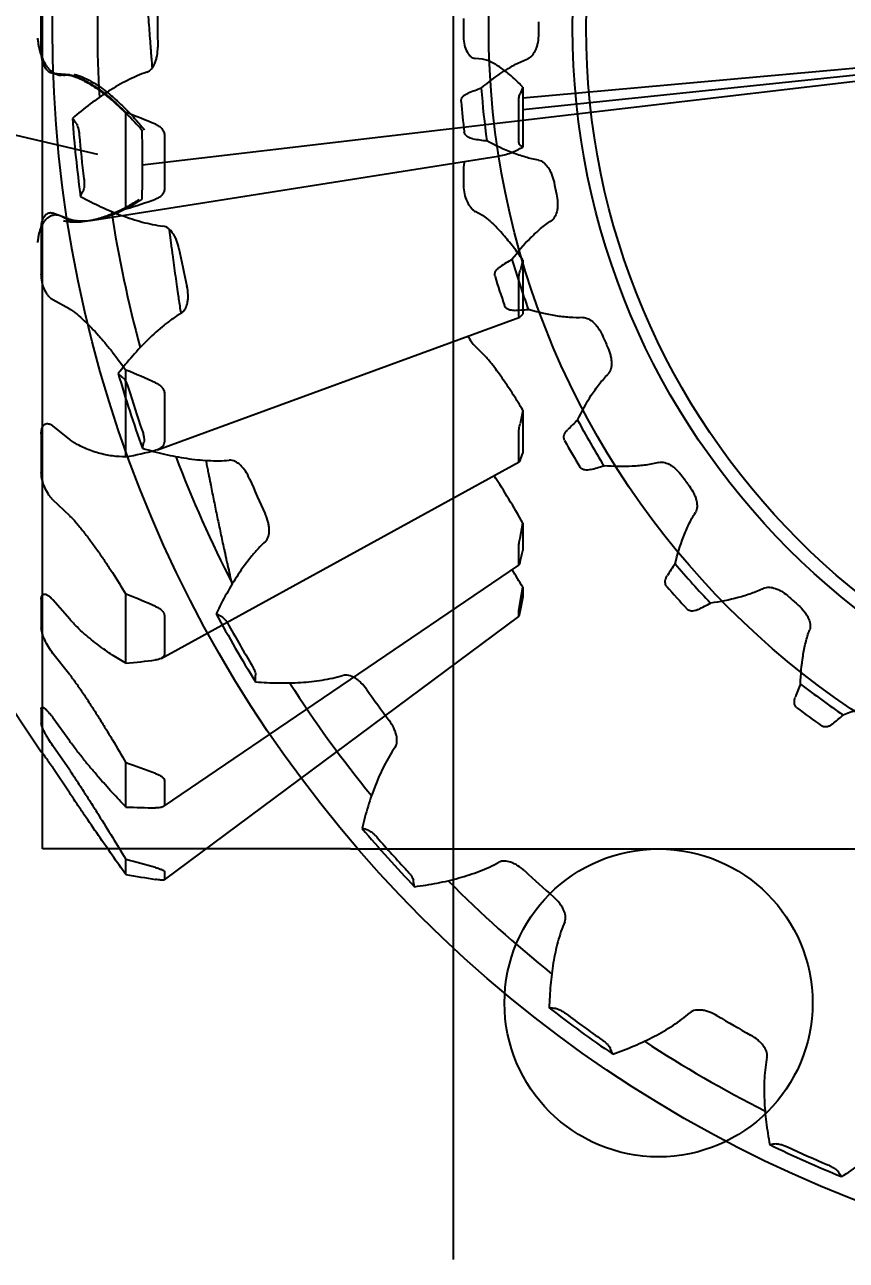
# Model space of a CAD drawing. Header units: inches. Extents: x -116 to 250, y -285 to 80.
# Drawn here: x 22.166 to 23.166, y -193.77 to -192.265 of the extents above; entities that cross this region are included whole.
import ezdxf

# ---------------------------------------------------------------- set-up
doc = ezdxf.new("R2010")
doc.units = ezdxf.units.IN
doc.header["$MEASUREMENT"] = 0
for name, color, linetype in [('LAY0001', 7, 'Continuous'), ('LAYER_CURVE', 7, 'Continuous'), ('LAYER_CUT_FEAT', 7, 'Continuous'), ('LAYER_FEATURE', 7, 'Continuous'), ('trajectories', 3, 'Continuous')]:
    doc.layers.add(name, color=color, linetype=linetype)
doc.dimstyles.get("Standard").update_dxf_attribs({"dimtxt": 0.18, "dimasz": 0.18, "dimexe": 0.18, "dimexo": 0.0625, "dimgap": 0.09, "dimtad": 0, "dimtih": 1, "dimtoh": 1, "dimdec": 4, "dimzin": 0, "dimdsep": 46, "dimtxsty": 'Standard', "dimcen": 0.09, "dimadec": 0, "dimazin": 0, "dimtfac": 1, "dimtdec": 4, "dimtofl": 0, "dimtmove": 0, "dimatfit": 3, "dimfxl": 1, "dimtolj": 1, "dimtzin": 0, "dimarcsym": 0})

# ---------------------------------------------------------------- blocks, each defined once
blk = doc.blocks.new('*D125')
at = {"layer": 'Defpoints', "color": 0, "transparency": 16777216}
for p in [(24.4196, -191.5446), (23.0411, -192.9936)]:
    blk.add_point(p, dxfattribs=at)
at = {"layer": 'trajectories', "color": 0, "lineweight": -2, "transparency": 16777216}
for p, q in [((25.3157, -190.6027), (24.5437, -191.4142)), ((25.4957, -190.6027), (25.3157, -190.6027)), ((23.7304, -192.3591), (23.7304, -192.1791)), ((23.6404, -192.2691), (23.8204, -192.2691))]:
    blk.add_line(p, q, dxfattribs=at)
at = {"layer": 'trajectories', "color": 0, "transparency": 16777216}
blk.add_solid([(24.522, -191.3935), (24.5654, -191.4348), (24.4196, -191.5446)], dxfattribs=at)
at = {"layer": 'trajectories', "color": 0, "transparency": 16777216, "insert": (26.0657, -190.6027), "char_height": 0.18, "attachment_point": 5}
blk.add_mtext('\\A1;∅2.0000', dxfattribs=at)
blk = doc.blocks.new('*D126')
at = {"layer": 'Defpoints', "color": 0, "transparency": 16777216}
for p in [(22.0934, -192.2691), (23.7304, -192.2691), (23.7304, -194.7413)]:
    blk.add_point(p, dxfattribs=at)
at = {"layer": 'trajectories', "color": 0, "lineweight": -2, "transparency": 16777216}
for p, q in [((22.0934, -192.3316), (22.0934, -194.9213)), ((23.7304, -192.3316), (23.7304, -194.9213)), ((22.2734, -194.7413), (22.4169, -194.7413)), ((23.5504, -194.7413), (23.4069, -194.7413))]:
    blk.add_line(p, q, dxfattribs=at)
at = {"layer": 'trajectories', "color": 0, "transparency": 16777216}
for points in [[(22.2734, -194.7113), (22.2734, -194.7713), (22.0934, -194.7413)], [(23.5504, -194.7113), (23.5504, -194.7713), (23.7304, -194.7413)]]:
    blk.add_solid(points, dxfattribs=at)
at = {"layer": 'trajectories', "color": 0, "transparency": 16777216, "insert": (22.9119, -194.7413), "char_height": 0.18, "attachment_point": 5}
blk.add_mtext('\\A1;1.6370', dxfattribs=at)
blk = doc.blocks.new('*D146')
at = {"layer": 'Defpoints', "color": 0, "transparency": 16777216}
for p in [(23.7304, -192.2691), (22.6871, -193.7691), (22.6871, -194.2434)]:
    blk.add_point(p, dxfattribs=at)
at = {"layer": 'trajectories', "color": 0, "lineweight": -2, "transparency": 16777216}
for p, q in [((23.7304, -192.3316), (23.7304, -194.4234)), ((22.6871, -193.8316), (22.6871, -194.4234)), ((22.5071, -194.2434), (22.3271, -194.2434)), ((23.9104, -194.2434), (24.0904, -194.2434))]:
    blk.add_line(p, q, dxfattribs=at)
at = {"layer": 'trajectories', "color": 0, "transparency": 16777216}
for points in [[(22.5071, -194.2134), (22.5071, -194.2734), (22.6871, -194.2434)], [(23.9104, -194.2134), (23.9104, -194.2734), (23.7304, -194.2434)]]:
    blk.add_solid(points, dxfattribs=at)
at = {"layer": 'trajectories', "color": 0, "transparency": 16777216, "insert": (23.2087, -194.2434), "char_height": 0.18, "attachment_point": 5}
blk.add_mtext('\\A1;1.0433', dxfattribs=at)

msp = doc.modelspace()

# ---------------------------------------------------------------- linework, layer by layer
at = {"color": 7, "linetype": 'Continuous'}
for p, q in [((22.18574, -192.29821), (22.18574, -192.23997)), ((22.69982, -192.25772), (22.69982, -192.28045)), ((22.72291, -192.30739), (22.71389, -192.30656)), ((22.22035, -192.3265), (22.19989, -192.32461)), ((22.70076, -192.43201), (22.7417, -192.42553)), ((22.69982, -192.44006), (22.69982, -192.46168)), ((22.22035, -192.50249), (22.19989, -192.49483)), ((22.72291, -192.49767), (22.71389, -192.49271)), ((22.18574, -192.51376), (22.18574, -192.56915)), ((22.22035, -192.6117), (22.19989, -192.60045)), ((22.32705, -192.78289), (22.7682, -192.62137)), ((22.72291, -192.66558), (22.71389, -192.65696)), ((22.22035, -192.77047), (22.19989, -192.75399)), ((22.18574, -192.76361), (22.18574, -192.81072)), ((22.33171, -193.03697), (22.76749, -192.79772)), ((22.22035, -192.86337), (22.19989, -192.84384)), ((22.33438, -193.21734), (22.76708, -192.92342)), ((22.18574, -192.96504), (22.18574, -192.99927)), ((22.22035, -192.98936), (22.19989, -192.9657)), ((22.3357, -193.3067), (22.7669, -192.9859)), ((22.22035, -193.05686), (22.19989, -193.03097)), ((22.18574, -193.09835), (22.18574, -193.11635)), ((22.22035, -193.13775), (22.19989, -193.10921)), ((22.22035, -193.17324), (22.19989, -193.14353)), ((22.18574, -193.15049), (22.18575, -193.15047)), ((22.18574, -193.15049), (22.18574, -193.15097)), ((22.18575, -193.15047), (22.18631, -193.15108)), ((22.22035, -193.20111), (22.19989, -193.17049))]:
    msp.add_line(p, q, dxfattribs=at)
for centre, radius, start, end in [((23.73036, -192.26909), 1.40303, 179.04245, 180.95755), ((23.73036, -192.26909), 0.93948, 179.54746, 180.45254), ((21.86144, -192.65896), 0.45747, 36.67273, 37.66862), ((23.73036, -192.26909), 1.51084, 184.18699, 187.81301), ((23.73036, -192.26909), 1.50404, 184.9759, 187.0241), ((21.80787, -192.27004), 0.47222, 334.34693, 335.31172), ((23.73036, -192.26909), 0.93948, 191.54746, 192.45254), ((23.73036, -192.26909), 1.40303, 191.04245, 192.95755), ((23.73036, -192.26909), 0.93948, 203.54746, 204.45254), ((21.98334, -193.03901), 0.45747, 48.67273, 49.66862), ((23.73036, -192.26909), 1.51084, 196.18699, 199.81301), ((23.73036, -192.26909), 1.50404, 196.9759, 199.0241), ((21.85008, -192.66973), 0.47222, 346.34693, 347.31172), ((23.73036, -192.26909), 1.40303, 203.04245, 204.95755), ((23.73036, -192.26909), 0.93948, 215.54746, 216.45254), ((23.73036, -192.26909), 0.93948, 227.54746, 228.45254), ((22.18159, -193.38541), 0.45747, 60.67273, 61.66862), ((23.73036, -192.26909), 1.51084, 208.18699, 211.81301), ((23.73036, -192.26909), 1.50404, 208.9759, 211.0241), ((21.97447, -193.0519), 0.47222, 358.34693, 359.31172), ((23.73036, -192.26909), 1.40303, 215.04245, 216.95755), ((22.44753, -193.68302), 0.45747, 72.67273, 73.66862), ((23.73036, -192.26909), 1.51084, 220.18699, 223.81301), ((23.73036, -192.26909), 1.50404, 220.9759, 223.0241), ((22.17559, -193.39987), 0.47222, 10.34693, 11.31172), ((23.73036, -192.26909), 1.40303, 227.04245, 228.95755), ((22.76954, -193.91884), 0.45747, 84.67273, 85.66862), ((23.73036, -192.26909), 1.51084, 232.18699, 235.81301), ((23.73036, -192.26909), 1.50404, 232.9759, 235.0241), ((23.73036, -192.26909), 1.40303, 239.04245, 240.95755), ((22.44467, -193.69841), 0.47222, 22.34693, 23.31172), ((23.13354, -194.08256), 0.45747, 96.67273, 97.66862), ((23.73036, -192.26909), 1.51084, 244.18699, 247.81301), ((23.73036, -192.26909), 1.50404, 244.9759, 247.0241), ((22.76994, -193.93449), 0.47222, 34.34693, 35.31172)]:
    msp.add_arc(centre, radius, start, end, dxfattribs=at)
for points, knots in [([(22.69982, -192.28045), (22.69982, -192.2837), (22.70049, -192.28992), (22.70299, -192.29709), (22.70593, -192.30167), (22.70835, -192.30422), (22.71101, -192.30594), (22.71295, -192.30647), (22.71389, -192.30656)], [0, 0, 0, 0, 0.3053244, 0.5833038, 0.7054367, 0.8145156, 0.9115452, 1, 1, 1, 1]), ([(22.79092, -192.27651), (22.79094, -192.27997), (22.79054, -192.28509), (22.78902, -192.29159), (22.78642, -192.29905), (22.78231, -192.30508), (22.77784, -192.30683)], [0, 0, 0, 0, 0.3021866, 0.4456915, 0.5804724, 1, 1, 1, 1]), ([(22.19989, -192.32461), (22.19895, -192.32453), (22.19699, -192.32398), (22.19431, -192.32224), (22.19187, -192.31966), (22.18892, -192.31502), (22.18641, -192.30776), (22.18574, -192.30148), (22.18574, -192.29821)], [0, 0, 0, 0, 0.0882759, 0.1852189, 0.2943338, 0.4166055, 0.6949161, 1, 1, 1, 1]), ([(22.31412, -192.32318), (22.31871, -192.32163), (22.32301, -192.31551), (22.32566, -192.30797), (22.32721, -192.30132), (22.32759, -192.29608), (22.32753, -192.29253)], [0, 0, 0, 0, 0.416405, 0.5515043, 0.6957139, 1, 1, 1, 1]), ([(22.72136, -192.34277), (22.73008, -192.33531), (22.74365, -192.32493), (22.76292, -192.31346), (22.77282, -192.30878), (22.77784, -192.30683)], [0, 0, 0, 0, 0.512491, 0.7596766, 1, 1, 1, 1]), ([(22.31412, -192.32318), (22.3101, -192.32454), (22.30214, -192.32767), (22.28643, -192.33509), (22.26718, -192.34623), (22.24489, -192.3618), (22.2306, -192.37334), (22.22355, -192.3794)], [0, 0, 0, 0, 0.1186665, 0.2393382, 0.4861728, 0.7399325, 1, 1, 1, 1]), ([(22.22836, -192.38573), (22.2288, -192.38632), (22.22961, -192.38794), (22.23061, -192.39095), (22.23147, -192.39493), (22.23185, -192.39792), (22.232, -192.39954)], [0, 0, 0, 0, 0.1535913, 0.3724324, 0.6608277, 1, 1, 1, 1]), ([(22.7908, -192.43021), (22.78549, -192.42935), (22.77483, -192.42683), (22.7536, -192.41961), (22.73817, -192.41228), (22.72809, -192.40679)], [0, 0, 0, 0, 0.2403234, 0.4875091, 1, 1, 1, 1]), ([(22.70072, -192.43197), (22.70057, -192.4326), (22.70003, -192.43526), (22.69982, -192.43799), (22.69982, -192.44006)], [0, 0, 0, 0, 0.2374407, 1, 1, 1, 1]), ([(22.7908, -192.43021), (22.79554, -192.43099), (22.80082, -192.43604), (22.80491, -192.44279), (22.80775, -192.44884), (22.80921, -192.45376), (22.8099, -192.45715)], [0, 0, 0, 0, 0.4195272, 0.554308, 0.697813, 1, 1, 1, 1]), ([(22.23762, -192.45301), (22.23781, -192.45463), (22.23806, -192.45763), (22.23805, -192.4617), (22.2377, -192.46486), (22.23724, -192.46661), (22.23693, -192.46728)], [0, 0, 0, 0, 0.3391728, 0.6275678, 0.8464086, 1, 1, 1, 1]), ([(22.69982, -192.46168), (22.69982, -192.46491), (22.70059, -192.47139), (22.7031, -192.47904), (22.70597, -192.48452), (22.70837, -192.48797), (22.71097, -192.49075), (22.71291, -192.49217), (22.71389, -192.49271)], [0, 0, 0, 0, 0.2740191, 0.5491044, 0.6783313, 0.7977811, 0.905304, 1, 1, 1, 1]), ([(22.23355, -192.47447), (22.2417, -192.47893), (22.25807, -192.48725), (22.28312, -192.49784), (22.30426, -192.50474), (22.32117, -192.50873), (22.32961, -192.51014), (22.33382, -192.51063)], [0, 0, 0, 0, 0.2600676, 0.5138273, 0.7606619, 0.8813335, 1, 1, 1, 1]), ([(22.81299, -192.47167), (22.81373, -192.47505), (22.8144, -192.48014), (22.81427, -192.48682), (22.81327, -192.49465), (22.81051, -192.50141), (22.8065, -192.50404)], [0, 0, 0, 0, 0.302187, 0.445692, 0.5804728, 1, 1, 1, 1]), ([(22.18574, -192.51376), (22.18574, -192.51129), (22.18614, -192.50668), (22.18784, -192.50134), (22.18991, -192.49801), (22.19165, -192.49615), (22.19363, -192.49487), (22.19509, -192.49443), (22.19581, -192.49433)], [0, 0, 0, 0, 0.3139228, 0.5856755, 0.703532, 0.8099352, 0.9073684, 1, 1, 1, 1]), ([(22.19581, -192.49433), (22.19647, -192.49423), (22.19787, -192.49423), (22.19923, -192.49458), (22.19989, -192.49483)], [0, 0, 0, 0, 0.4872245, 1, 1, 1, 1]), ([(22.35331, -192.53782), (22.35263, -192.53434), (22.35117, -192.5293), (22.34827, -192.52311), (22.34411, -192.51629), (22.33863, -192.51119), (22.33382, -192.51063)], [0, 0, 0, 0, 0.3042861, 0.4484957, 0.5835949, 1, 1, 1, 1]), ([(22.75873, -192.55095), (22.76571, -192.54184), (22.77682, -192.52886), (22.79328, -192.51363), (22.802, -192.507), (22.8065, -192.50404)], [0, 0, 0, 0, 0.512491, 0.7596766, 1, 1, 1, 1]), ([(22.19989, -192.60045), (22.1989, -192.5999), (22.19695, -192.59847), (22.19433, -192.59566), (22.19191, -192.59217), (22.18903, -192.58663), (22.18652, -192.57892), (22.18574, -192.57239), (22.18574, -192.56915)], [0, 0, 0, 0, 0.0947082, 0.2023414, 0.3219751, 0.4514086, 0.7266812, 1, 1, 1, 1]), ([(22.35631, -192.61645), (22.36048, -192.61398), (22.36341, -192.6071), (22.36444, -192.59917), (22.36457, -192.59234), (22.36385, -192.58714), (22.36306, -192.58369)], [0, 0, 0, 0, 0.416405, 0.5515043, 0.6957139, 1, 1, 1, 1]), ([(22.35631, -192.61645), (22.35267, -192.61862), (22.34553, -192.62334), (22.3317, -192.63386), (22.3152, -192.64875), (22.29662, -192.66862), (22.28505, -192.68288), (22.27942, -192.69027)], [0, 0, 0, 0, 0.1186665, 0.2393382, 0.4861728, 0.7399325, 1, 1, 1, 1]), ([(22.84484, -192.62204), (22.83946, -192.62229), (22.82851, -192.62205), (22.80625, -192.6194), (22.78963, -192.61544), (22.77862, -192.61217)], [0, 0, 0, 0, 0.2403234, 0.4875091, 1, 1, 1, 1]), ([(22.84484, -192.62204), (22.84963, -192.62181), (22.85584, -192.62566), (22.86125, -192.63141), (22.86528, -192.63673), (22.86773, -192.64124), (22.86912, -192.64442)], [0, 0, 0, 0, 0.4195264, 0.5543072, 0.6978123, 1, 1, 1, 1]), ([(22.70515, -192.64447), (22.70634, -192.6469), (22.70891, -192.65133), (22.71216, -192.65532), (22.71389, -192.65696)], [0, 0, 0, 0, 0.5319063, 1, 1, 1, 1]), ([(22.87515, -192.65797), (22.87659, -192.66112), (22.8783, -192.66596), (22.87956, -192.67252), (22.88021, -192.68039), (22.87892, -192.68758), (22.87554, -192.69099)], [0, 0, 0, 0, 0.302187, 0.445692, 0.5804728, 1, 1, 1, 1]), ([(22.83856, -192.7468), (22.8435, -192.73644), (22.85167, -192.72143), (22.8646, -192.70312), (22.87175, -192.69482), (22.87554, -192.69099)], [0, 0, 0, 0, 0.512491, 0.7596766, 1, 1, 1, 1]), ([(22.28543, -192.69547), (22.28599, -192.69595), (22.28712, -192.69736), (22.28872, -192.7001), (22.29039, -192.70382), (22.29139, -192.70666), (22.29186, -192.70822)], [0, 0, 0, 0, 0.1535913, 0.3724324, 0.6608277, 1, 1, 1, 1]), ([(22.18574, -192.76361), (22.18574, -192.76209), (22.18594, -192.75929), (22.18699, -192.75556), (22.18855, -192.75313), (22.19013, -192.7519), (22.19099, -192.75151), (22.19143, -192.75138)], [0, 0, 0, 0, 0.3164288, 0.5836706, 0.8050869, 0.9042073, 1, 1, 1, 1]), ([(22.19143, -192.75138), (22.19204, -192.75119), (22.19342, -192.75102), (22.19556, -192.75143), (22.19777, -192.75244), (22.19918, -192.75342), (22.19989, -192.75399)], [0, 0, 0, 0, 0.2108558, 0.4412824, 0.7025416, 1, 1, 1, 1]), ([(22.30848, -192.75935), (22.30901, -192.76089), (22.30987, -192.76378), (22.31071, -192.76776), (22.31102, -192.77092), (22.31093, -192.77273), (22.31077, -192.77345)], [0, 0, 0, 0, 0.3391728, 0.6275678, 0.8464086, 1, 1, 1, 1]), ([(22.30896, -192.78119), (22.31786, -192.78385), (22.33561, -192.78859), (22.36231, -192.79374), (22.38441, -192.79609), (22.40178, -192.79648), (22.41034, -192.7961), (22.41456, -192.79571)], [0, 0, 0, 0, 0.2600676, 0.5138273, 0.7606619, 0.8813335, 1, 1, 1, 1]), ([(22.43927, -192.81825), (22.43789, -192.81499), (22.43541, -192.81036), (22.43129, -192.80491), (22.4258, -192.79911), (22.41938, -192.79526), (22.41456, -192.79571)], [0, 0, 0, 0, 0.3042861, 0.4484957, 0.5835949, 1, 1, 1, 1]), ([(22.93757, -192.79844), (22.93236, -192.79981), (22.9216, -192.80184), (22.89928, -192.80388), (22.88219, -192.80346), (22.87075, -192.80255)], [0, 0, 0, 0, 0.2403231, 0.487509, 1, 1, 1, 1]), ([(22.93757, -192.79844), (22.94222, -192.79722), (22.94909, -192.79969), (22.95557, -192.80419), (22.96063, -192.80856), (22.96396, -192.81246), (22.96597, -192.81528)], [0, 0, 0, 0, 0.4195272, 0.554308, 0.697813, 1, 1, 1, 1]), ([(22.19989, -192.84384), (22.19891, -192.8429), (22.19699, -192.84079), (22.19341, -192.83585), (22.18966, -192.82873), (22.18708, -192.82109), (22.18595, -192.81502), (22.18574, -192.81211), (22.18574, -192.81072)], [0, 0, 0, 0, 0.1104629, 0.2323733, 0.4968259, 0.7629256, 0.886839, 1, 1, 1, 1]), ([(22.9747, -192.82728), (22.97675, -192.83007), (22.97943, -192.83445), (22.98203, -192.8406), (22.9843, -192.84816), (22.98453, -192.85546), (22.98193, -192.8595)], [0, 0, 0, 0, 0.302187, 0.445692, 0.5804728, 1, 1, 1, 1]), ([(22.45856, -192.89454), (22.46212, -192.89126), (22.46356, -192.88392), (22.46292, -192.87595), (22.46163, -192.86924), (22.45984, -192.8643), (22.45835, -192.86109)], [0, 0, 0, 0, 0.4164057, 0.5515046, 0.6957136, 1, 1, 1, 1]), ([(22.95737, -192.92178), (22.96005, -192.91062), (22.96492, -192.89424), (22.97376, -192.87363), (22.97902, -192.86403), (22.98193, -192.8595)], [0, 0, 0, 0, 0.512491, 0.7596766, 1, 1, 1, 1]), ([(22.45856, -192.89454), (22.45544, -192.89742), (22.44944, -192.90352), (22.43811, -192.91669), (22.42506, -192.93469), (22.41102, -192.95798), (22.40267, -192.97434), (22.39869, -192.98273)], [0, 0, 0, 0, 0.1186665, 0.2393382, 0.4861728, 0.7399325, 1, 1, 1, 1]), ([(23.06495, -192.9517), (23.06924, -192.94954), (23.07648, -192.95053), (23.08376, -192.95358), (23.08961, -192.95681), (23.09368, -192.95993), (23.09624, -192.96227)], [0, 0, 0, 0, 0.4195272, 0.554308, 0.697813, 1, 1, 1, 1]), ([(22.18574, -192.96504), (22.18574, -192.96432), (22.18582, -192.96299), (22.18628, -192.9612), (22.18707, -192.95983), (22.18786, -192.95924), (22.18827, -192.95906)], [0, 0, 0, 0, 0.3176373, 0.5823623, 0.8031543, 1, 1, 1, 1]), ([(22.18827, -192.95906), (22.18861, -192.95891), (22.18937, -192.95873), (22.19061, -192.95881), (22.19197, -192.95922), (22.19406, -192.96025), (22.19682, -192.96238), (22.19884, -192.96448), (22.19989, -192.9657)], [0, 0, 0, 0, 0.0775827, 0.1637321, 0.2631562, 0.3783462, 0.6581737, 1, 1, 1, 1]), ([(23.06495, -192.9517), (23.06014, -192.95412), (23.05004, -192.95835), (23.02863, -192.96499), (23.01183, -192.96813), (23.00045, -192.96962)], [0, 0, 0, 0, 0.2403234, 0.4875091, 1, 1, 1, 1]), ([(23.10726, -192.9722), (23.10985, -192.97449), (23.11339, -192.97822), (23.11721, -192.9837), (23.121, -192.99062), (23.12274, -192.99771), (23.12104, -193.00221)], [0, 0, 0, 0, 0.3021882, 0.4456929, 0.5804745, 1, 1, 1, 1]), ([(22.40566, -192.98657), (22.4063, -192.98693), (22.4077, -192.98807), (22.40984, -192.99042), (22.41224, -192.99371), (22.41381, -192.99628), (22.4146, -192.99771)], [0, 0, 0, 0, 0.1535913, 0.3724324, 0.6608277, 1, 1, 1, 1]), ([(22.19989, -193.03097), (22.19792, -193.02848), (22.19428, -193.02312), (22.19053, -193.01602), (22.18813, -193.01022), (22.18681, -193.00621), (22.18598, -193.0026), (22.18574, -193.00031), (22.18574, -192.99927)], [0, 0, 0, 0, 0.2707536, 0.5514719, 0.683865, 0.8050379, 0.9113076, 1, 1, 1, 1]), ([(23.10997, -193.06823), (23.11026, -193.05675), (23.11162, -193.03972), (23.11599, -193.01773), (23.11914, -193.00724), (23.12104, -193.00221)], [0, 0, 0, 0, 0.512491, 0.7596766, 1, 1, 1, 1]), ([(22.44148, -193.04427), (22.44232, -193.04566), (22.44376, -193.04831), (22.44541, -193.05203), (22.44637, -193.05505), (22.44666, -193.05684), (22.44665, -193.05758)], [0, 0, 0, 0, 0.3391728, 0.6275678, 0.8464086, 1, 1, 1, 1]), ([(22.44649, -193.06553), (22.45575, -193.06628), (22.4741, -193.06723), (22.50128, -193.06671), (22.5234, -193.06442), (22.54047, -193.06118), (22.54875, -193.05903), (22.5528, -193.05777)], [0, 0, 0, 0, 0.2600676, 0.5138273, 0.7606619, 0.8813335, 1, 1, 1, 1]), ([(22.58167, -193.07468), (22.57963, -193.07178), (22.57624, -193.06777), (22.57108, -193.0633), (22.5645, -193.05876), (22.55743, -193.05633), (22.5528, -193.05777)], [0, 0, 0, 0, 0.3042861, 0.4484958, 0.583595, 1, 1, 1, 1]), ([(23.22142, -193.07513), (23.21722, -193.0785), (23.20821, -193.08474), (23.18865, -193.09568), (23.17287, -193.10224), (23.16205, -193.10607)], [0, 0, 0, 0, 0.2403234, 0.4875091, 1, 1, 1, 1]), ([(22.18574, -193.09835), (22.18574, -193.09815), (22.18576, -193.09778), (22.18588, -193.09727), (22.18609, -193.09688), (22.18631, -193.0967), (22.18642, -193.09664)], [0, 0, 0, 0, 0.3177936, 0.5811232, 0.8015421, 1, 1, 1, 1]), ([(22.18642, -193.09664), (22.18667, -193.09651), (22.18719, -193.09649), (22.18785, -193.09669), (22.18876, -193.09711), (22.19003, -193.09798), (22.19171, -193.09943), (22.19358, -193.10133), (22.19561, -193.10364), (22.19775, -193.10629), (22.19917, -193.10821), (22.19989, -193.10921)], [0, 0, 0, 0, 0.0451174, 0.0748492, 0.1106536, 0.2017235, 0.3188496, 0.4603423, 0.6234454, 0.8046657, 1, 1, 1, 1]), ([(22.61639, -193.1453), (22.61919, -193.14134), (22.61907, -193.13386), (22.61679, -193.12621), (22.61413, -193.11991), (22.61136, -193.11545), (22.60923, -193.11262)], [0, 0, 0, 0, 0.4164051, 0.5515043, 0.6957139, 1, 1, 1, 1]), ([(22.19989, -193.14353), (22.19802, -193.14081), (22.19535, -193.13669), (22.19209, -193.1312), (22.18996, -193.12733), (22.1882, -193.12382), (22.18688, -193.12081), (22.18612, -193.11863), (22.1858, -193.11721), (22.18574, -193.11661), (22.18574, -193.11635)], [0, 0, 0, 0, 0.3212998, 0.4769908, 0.6217791, 0.7504473, 0.8584543, 0.9422564, 0.9744124, 1, 1, 1, 1]), ([(22.61639, -193.1453), (22.61394, -193.14876), (22.60934, -193.15598), (22.60099, -193.17121), (22.59197, -193.19153), (22.58308, -193.21723), (22.57831, -193.23497), (22.57617, -193.24401)], [0, 0, 0, 0, 0.1186665, 0.2393382, 0.4861728, 0.7399325, 1, 1, 1, 1]), ([(22.18631, -193.15108), (22.18699, -193.15193), (22.1887, -193.15426), (22.19174, -193.15853), (22.19562, -193.16414), (22.19842, -193.16828), (22.19989, -193.17049)], [0, 0, 0, 0, 0.1376615, 0.366645, 0.663949, 1, 1, 1, 1]), ([(22.58378, -193.24631), (22.58448, -193.24653), (22.58609, -193.24736), (22.58867, -193.24921), (22.5917, -193.25192), (22.59377, -193.25412), (22.59484, -193.25535)], [0, 0, 0, 0, 0.1535913, 0.3724324, 0.6608277, 1, 1, 1, 1]), ([(22.63081, -193.2953), (22.63192, -193.29649), (22.63389, -193.29878), (22.63627, -193.30208), (22.63784, -193.30484), (22.6385, -193.30652), (22.63864, -193.30724)], [0, 0, 0, 0, 0.3391728, 0.6275678, 0.8464086, 1, 1, 1, 1]), ([(22.64014, -193.31505), (22.64935, -193.31387), (22.66749, -193.31098), (22.69398, -193.30482), (22.71513, -193.29798), (22.73115, -193.29126), (22.73882, -193.28744), (22.74251, -193.28537)], [0, 0, 0, 0, 0.2600676, 0.5138273, 0.7606619, 0.8813335, 1, 1, 1, 1]), ([(22.77426, -193.29591), (22.77167, -193.29349), (22.76752, -193.29027), (22.76154, -193.28697), (22.75416, -193.2839), (22.74674, -193.28299), (22.74251, -193.28537)], [0, 0, 0, 0, 0.3042863, 0.448496, 0.5835953, 1, 1, 1, 1]), ([(22.82291, -193.35776), (22.82483, -193.35331), (22.82315, -193.34602), (22.81933, -193.339), (22.81542, -193.3334), (22.81178, -193.32961), (22.80911, -193.32728)], [0, 0, 0, 0, 0.4164048, 0.5515044, 0.6957133, 1, 1, 1, 1]), ([(22.82291, -193.35776), (22.82123, -193.36165), (22.81823, -193.36967), (22.81323, -193.38631), (22.80863, -193.40806), (22.80528, -193.43505), (22.8043, -193.45339), (22.80409, -193.46268)], [0, 0, 0, 0, 0.1186665, 0.2393382, 0.4861728, 0.7399325, 1, 1, 1, 1]), ([(22.81201, -193.46335), (22.81274, -193.46341), (22.81449, -193.46389), (22.8174, -193.46516), (22.82093, -193.46719), (22.82341, -193.4689), (22.82471, -193.46988)], [0, 0, 0, 0, 0.1535913, 0.3724324, 0.6608277, 1, 1, 1, 1]), ([(22.88143, -193.51887), (22.89019, -193.51579), (22.90734, -193.50919), (22.93197, -193.49767), (22.95123, -193.48657), (22.96551, -193.47667), (22.97221, -193.47134), (22.97539, -193.46855)], [0, 0, 0, 0, 0.2600676, 0.5138273, 0.7606619, 0.8813335, 1, 1, 1, 1]), ([(23.00864, -193.47225), (23.0056, -193.47043), (23.00088, -193.46814), (22.99434, -193.46616), (22.98649, -193.46469), (22.97903, -193.46535), (22.97539, -193.46855)], [0, 0, 0, 0, 0.3042861, 0.4484957, 0.5835949, 1, 1, 1, 1]), ([(22.8682, -193.50148), (22.86954, -193.50242), (22.87193, -193.50425), (22.87495, -193.50698), (22.87706, -193.50935), (22.87805, -193.51086), (22.87834, -193.51154)], [0, 0, 0, 0, 0.3391728, 0.6275678, 0.8464086, 1, 1, 1, 1]), ([(23.06909, -193.52264), (23.07004, -193.51789), (23.06688, -193.5111), (23.06168, -193.50504), (23.0567, -193.50037), (23.05235, -193.49742), (23.04925, -193.4957)], [0, 0, 0, 0, 0.4164048, 0.5515044, 0.6957133, 1, 1, 1, 1]), ([(23.06909, -193.52264), (23.06826, -193.52679), (23.06699, -193.53526), (23.06555, -193.55258), (23.06558, -193.57481), (23.06791, -193.6019), (23.07077, -193.62005), (23.07249, -193.62918)], [0, 0, 0, 0, 0.1186665, 0.2393382, 0.4861728, 0.7399325, 1, 1, 1, 1]), ([(23.15982, -193.66806), (23.16776, -193.66323), (23.18315, -193.65321), (23.20485, -193.63682), (23.22139, -193.62196), (23.2333, -193.60931), (23.23874, -193.6027), (23.24127, -193.5993)], [0, 0, 0, 0, 0.2600676, 0.5138273, 0.7606619, 0.8813335, 1, 1, 1, 1]), ([(23.08038, -193.62818), (23.08111, -193.6281), (23.08292, -193.6282), (23.08602, -193.62884), (23.0899, -193.63009), (23.09268, -193.63125), (23.09416, -193.63194)], [0, 0, 0, 0, 0.1535913, 0.3724324, 0.6608277, 1, 1, 1, 1]), ([(23.14327, -193.65381), (23.14477, -193.65444), (23.1475, -193.65573), (23.15102, -193.65778), (23.15357, -193.65966), (23.15486, -193.66093), (23.15528, -193.66153)], [0, 0, 0, 0, 0.3391728, 0.6275678, 0.8464086, 1, 1, 1, 1])]:
    msp.add_open_spline(points, degree=3, knots=knots, dxfattribs=at)
at = {"layer": 'LAY0001', "color": 7, "linetype": 'Continuous'}
msp.add_circle((23.73036, -192.26909), 0.8814, dxfattribs=at)
at = {"layer": 'LAYER_CURVE', "color": 40, "linetype": 'Continuous'}
for p, q in [((22.30858, -192.43587), (23.73036, -192.26909)), ((23.73036, -192.26909), (22.77204, -192.35468)), ((23.73036, -192.26909), (22.77204, -192.36903)), ((22.12249, -192.3922), (22.25399, -192.42306))]:
    msp.add_line(p, q, dxfattribs=at)
at = {"layer": 'LAYER_CURVE', "color": 4, "linetype": 'Continuous'}
for p, q in [((22.22113, -192.50368), (22.21946, -192.5032)), ((22.2485, -192.50355), (22.24778, -192.50368)), ((22.35548, -192.61658), (22.35553, -192.61691)), ((22.44657, -193.06557), (22.44659, -193.06565))]:
    msp.add_line(p, q, dxfattribs=at)
msp.add_circle((23.73036, -192.26909), 1.53097, dxfattribs=at)
for start, end in [(176.71428, 183.2858), (188.71428, 195.2858), (200.71428, 207.2858), (212.71428, 219.2858), (224.71428, 231.2858), (236.71428, 243.2858)]:
    msp.add_arc((23.73036, -192.26909), 1.47638, start, end, dxfattribs=at)
at = {"layer": 'LAYER_CURVE', "color": 40, "linetype": 'Continuous'}
msp.add_arc((22.22076, -192.38067), 0.12542, 282.09385, 283.28308, dxfattribs=at)
at = {"layer": 'LAYER_CURVE', "color": 4, "linetype": 'Continuous'}
for points, knots in [([(22.31328, -192.21504), (22.31335, -192.21614), (22.31348, -192.21833), (22.31366, -192.22116), (22.31377, -192.22296), (22.31385, -192.22428), (22.314, -192.2267), (22.31418, -192.22936), (22.31446, -192.23381), (22.31481, -192.23931), (22.31541, -192.24814), (22.31615, -192.25917), (22.31712, -192.27241), (22.31786, -192.28237), (22.31837, -192.28895), (22.31858, -192.29178), (22.31874, -192.29384), (22.31896, -192.29663), (22.31938, -192.30185), (22.31997, -192.30913), (22.32045, -192.31501), (22.32068, -192.31795)], [0, 0, 0, 0, 0.0625, 0.125, 0.15625, 0.171875, 0.1875, 0.21875, 0.25, 0.3125, 0.375, 0.5, 0.625, 0.75, 0.78125, 0.8125, 0.828125, 0.84375, 0.875, 0.9375, 1, 1, 1, 1]), ([(22.21285, -192.32691), (22.21198, -192.32695), (22.21066, -192.32702), (22.20891, -192.32702), (22.20759, -192.32726), (22.20626, -192.32661), (22.20493, -192.32622), (22.20361, -192.3257), (22.20226, -192.32543), (22.201, -192.3243), (22.19971, -192.32342), (22.19844, -192.32242), (22.19712, -192.32164), (22.19598, -192.32009), (22.19479, -192.31876), (22.19363, -192.31732), (22.1924, -192.31609), (22.19142, -192.31414), (22.19037, -192.31239), (22.18936, -192.31056), (22.18825, -192.30886), (22.18752, -192.30669), (22.18668, -192.30465), (22.1859, -192.30255), (22.185, -192.30056), (22.18452, -192.29821), (22.18392, -192.29595), (22.18339, -192.29366), (22.18272, -192.29143), (22.18251, -192.28897), (22.18207, -192.28577), (22.18178, -192.28335), (22.18158, -192.28174)], [0, 0, 0, 0, 0.0625, 0.09375, 0.125, 0.15625, 0.1875, 0.21875, 0.25, 0.28125, 0.3125, 0.34375, 0.375, 0.40625, 0.4375, 0.46875, 0.5, 0.53125, 0.5625, 0.59375, 0.625, 0.65625, 0.6875, 0.71875, 0.75, 0.78125, 0.8125, 0.84375, 0.875, 0.90625, 0.9375, 1, 1, 1, 1]), ([(22.21285, -192.32691), (22.21504, -192.3264), (22.22002, -192.32638), (22.22744, -192.32883), (22.23481, -192.33206), (22.24147, -192.33564), (22.24962, -192.34058), (22.25918, -192.34723), (22.27002, -192.35585), (22.28021, -192.36482), (22.29297, -192.37704), (22.3022, -192.38686), (22.30818, -192.39362)], [0, 0, 0, 0, 0.0665289, 0.1502562, 0.2225416, 0.2894909, 0.3530095, 0.4729191, 0.5860508, 0.694395, 0.7986386, 1, 1, 1, 1]), ([(22.30819, -192.39362), (22.30829, -192.40027), (22.30849, -192.41357), (22.3086, -192.43016), (22.30857, -192.44175), (22.30855, -192.44837), (22.30851, -192.45251), (22.30849, -192.4558), (22.30847, -192.45792), (22.30846, -192.45946), (22.30844, -192.46105), (22.30841, -192.46276), (22.30836, -192.46612), (22.30829, -192.47119), (22.30822, -192.47568), (22.30819, -192.47793)], [0, 0, 0, 0, 0.25, 0.5, 0.625, 0.6875, 0.75, 0.78125, 0.8125, 0.828125, 0.84375, 0.859375, 0.875, 0.9375, 1, 1, 1, 1]), ([(22.30818, -192.47793), (22.3022, -192.48188), (22.29297, -192.48737), (22.28021, -192.4936), (22.27002, -192.4978), (22.25942, -192.50125), (22.25215, -192.50292), (22.2485, -192.50355)], [0, 0, 0, 0, 0.3148572, 0.4778569, 0.6472683, 0.8241659, 1, 1, 1, 1]), ([(22.18158, -192.5304), (22.18178, -192.5289), (22.18206, -192.52665), (22.18249, -192.52369), (22.18269, -192.52137), (22.18336, -192.51944), (22.18389, -192.5174), (22.18449, -192.51542), (22.18496, -192.51329), (22.18586, -192.51171), (22.18663, -192.50997), (22.18747, -192.50833), (22.1882, -192.50648), (22.18929, -192.50533), (22.19028, -192.50398), (22.19131, -192.50273), (22.19226, -192.50126), (22.19352, -192.50057), (22.19469, -192.49966), (22.19589, -192.49886), (22.19705, -192.49781), (22.19837, -192.49766), (22.19964, -192.49724), (22.20092, -192.49696), (22.20219, -192.49642), (22.20353, -192.49677), (22.20486, -192.49687), (22.20619, -192.49709), (22.20751, -192.49706), (22.20885, -192.49792), (22.21063, -192.49876), (22.21196, -192.49945), (22.21285, -192.4999)], [0, 0, 0, 0, 0.0625, 0.09375, 0.125, 0.15625, 0.1875, 0.21875, 0.25, 0.28125, 0.3125, 0.34375, 0.375, 0.40625, 0.4375, 0.46875, 0.5, 0.53125, 0.5625, 0.59375, 0.625, 0.65625, 0.6875, 0.71875, 0.75, 0.78125, 0.8125, 0.84375, 0.875, 0.90625, 0.9375, 1, 1, 1, 1]), ([(22.24778, -192.50368), (22.24572, -192.50402), (22.24147, -192.50461), (22.23481, -192.50505), (22.228, -192.50484), (22.22335, -192.50425), (22.22113, -192.50368)], [0, 0, 0, 0, 0.2354852, 0.4836891, 0.7516755, 1, 1, 1, 1]), ([(22.34133, -192.51439), (22.34147, -192.51548), (22.34175, -192.51766), (22.34211, -192.52048), (22.34234, -192.52227), (22.34251, -192.52358), (22.34282, -192.52599), (22.34317, -192.52863), (22.34375, -192.53306), (22.34446, -192.53853), (22.34564, -192.54731), (22.34711, -192.55828), (22.34894, -192.57142), (22.35034, -192.5813), (22.35127, -192.58783), (22.35167, -192.59064), (22.35196, -192.59269), (22.35237, -192.59546), (22.35313, -192.60063), (22.35419, -192.60785), (22.35505, -192.61368), (22.35548, -192.61658)], [0, 0, 0, 0, 0.0625, 0.125, 0.15625, 0.171875, 0.1875, 0.21875, 0.25, 0.3125, 0.375, 0.5, 0.625, 0.75, 0.78125, 0.8125, 0.828125, 0.84375, 0.875, 0.9375, 1, 1, 1, 1]), ([(22.38612, -192.79605), (22.38653, -192.7982), (22.38736, -192.8025), (22.38842, -192.80796), (22.38913, -192.81161), (22.38959, -192.81397), (22.39028, -192.81741), (22.39106, -192.82135), (22.39235, -192.82784), (22.39394, -192.8359), (22.39657, -192.8488), (22.39985, -192.86491), (22.40393, -192.88418), (22.40704, -192.89864), (22.40913, -192.90822), (22.41001, -192.91228), (22.41068, -192.91536), (22.4115, -192.91908), (22.41303, -192.92588), (22.41517, -192.93543), (22.4169, -192.94313), (22.41776, -192.94697)], [0, 0, 0, 0, 0.0625, 0.125, 0.15625, 0.171875, 0.1875, 0.21875, 0.25, 0.3125, 0.375, 0.5, 0.625, 0.75, 0.78125, 0.8125, 0.828125, 0.84375, 0.875, 0.9375, 1, 1, 1, 1])]:
    msp.add_open_spline(points, degree=3, knots=knots, dxfattribs=at)
at = {"layer": 'LAYER_CURVE', "color": 40, "linetype": 'Continuous'}
for points, knots in [([(22.22593, -192.32604), (22.22644, -192.32611), (22.22858, -192.32648), (22.23302, -192.32788), (22.24032, -192.33091), (22.25021, -192.33636), (22.26263, -192.34482), (22.27734, -192.35694), (22.29187, -192.37112), (22.30317, -192.38362), (22.30925, -192.39084), (22.31128, -192.3933)], [0, 0, 0, 0, 0.0095069, 0.0419735, 0.1029653, 0.1975742, 0.3305823, 0.5063707, 0.7288617, 0.9096206, 1, 1, 1, 1]), ([(22.24958, -192.50273), (22.25513, -192.50142), (22.26708, -192.49773), (22.28316, -192.49073), (22.29587, -192.48387), (22.30278, -192.4797), (22.30509, -192.47825)], [0, 0, 0, 0, 0.262599, 0.5949639, 0.864988, 1, 1, 1, 1]), ([(22.21298, -192.50387), (22.21348, -192.50404), (22.21561, -192.50467), (22.2201, -192.50537), (22.22758, -192.5058), (22.23697, -192.50517), (22.24363, -192.50403), (22.24704, -192.5033)], [0, 0, 0, 0, 0.0312746, 0.1380794, 0.3387233, 0.6499566, 1, 1, 1, 1])]:
    msp.add_open_spline(points, degree=3, knots=knots, dxfattribs=at)
at = {"layer": 'LAYER_CURVE', "color": 4, "linetype": 'Continuous'}
msp.add_open_spline([(22.21946, -192.5032), (22.21724, -192.50248), (22.21504, -192.50144), (22.21285, -192.4999)], degree=3, dxfattribs=at)
at = {"layer": 'LAYER_CUT_FEAT', "color": 7, "linetype": 'Continuous'}
for p, q in [((22.77204, -192.34149), (22.77204, -192.41435)), ((22.76688, -192.40435), (22.76688, -192.35975)), ((22.28878, -192.48961), (22.28878, -192.3723)), ((22.33566, -192.40033), (22.33566, -192.46489)), ((22.77204, -192.41435), (22.76853, -192.41189)), ((22.77204, -192.55207), (22.77204, -192.6178)), ((22.76688, -192.61704), (22.76688, -192.57681)), ((22.76853, -192.62116), (22.7682, -192.62137)), ((22.28878, -192.79177), (22.28878, -192.68594)), ((22.33566, -192.71453), (22.33566, -192.77277)), ((22.77204, -192.73496), (22.77204, -192.78712)), ((22.76688, -192.79566), (22.76688, -192.76374)), ((22.32706, -192.78289), (22.32489, -192.78355)), ((22.76853, -192.89052), (22.77204, -192.87223)), ((22.77204, -192.87223), (22.77204, -192.90572)), ((22.76688, -192.92275), (22.76688, -192.90225)), ((22.28878, -193.04276), (22.28878, -192.95877)), ((22.76853, -192.9689), (22.77204, -192.95047)), ((22.77204, -192.96201), (22.76853, -192.97878)), ((22.77204, -192.95047), (22.77204, -192.96201)), ((22.76688, -192.97878), (22.76853, -192.9689)), ((22.76688, -192.98584), (22.76688, -192.97878)), ((22.76853, -192.97878), (22.7669, -192.9859)), ((22.33566, -192.98513), (22.33566, -193.03134)), ((22.7669, -192.9859), (22.76688, -192.98584)), ((22.28878, -193.21801), (22.28878, -193.16409)), ((22.33566, -193.18563), (22.33566, -193.2153)), ((22.28878, -193.30038), (22.28878, -193.2818)), ((22.33556, -193.30681), (22.33503, -193.30699)), ((22.33566, -193.30664), (22.33556, -193.30681)), ((22.33566, -193.29642), (22.33566, -193.30664))]:
    msp.add_line(p, q, dxfattribs=at)
msp.add_circle((23.73036, -192.26909), 0.89786, dxfattribs=at)
for centre, radius, start, end in [((23.26832, -193.84865), 1.60213, 109.96183, 110.57259), ((23.73036, -192.26909), 1.01169, 184.17688, 187.82312), ((23.17046, -192.52029), 0.4367, 155.83105, 156.98091), ((23.85918, -192.25555), 1.16698, 185.08956, 186.91044), ((21.9629, -193.2465), 0.93296, 67.16965, 69.55536), ((22.95, -190.82011), 1.60213, 261.42741, 262.03817), ((22.03602, -191.65851), 0.86869, 286.91637, 289.42305), ((23.60682, -193.9102), 1.60213, 121.96183, 122.57259), ((23.73036, -192.26909), 1.01169, 196.17688, 199.82312), ((24.43387, -193.01368), 1.72475, 164.47631, 164.91783), ((23.85355, -192.22906), 1.16698, 197.08956, 198.91044), ((22.6658, -191.01402), 1.60213, 273.42741, 274.03817), ((22.71788, -192.56474), 0.07582, 311.91835, 315.58878), ((21.8763, -193.70347), 1.09796, 65.88517, 67.93359), ((27.15275, -193.68317), 4.48217, 167.78659, 168.00039), ((23.95073, -193.90002), 1.60213, 133.96183, 134.57259), ((23.73036, -192.26909), 1.01169, 208.17688, 211.82312), ((22.11214, -191.93217), 0.87756, 281.61225, 284.03015), ((23.84254, -192.20432), 1.16698, 209.08956, 210.91044), ((22.12634, -192.53615), 0.69276, 337.97343, 338.76039), ((22.42812, -191.26278), 1.60213, 285.42741, 286.03817), ((19.69577, -192.11153), 3.17713, 345.27317, 345.5241), ((19.06122, -195.19487), 4.33676, 31.16656, 31.4994), ((24.285, -193.81856), 1.60213, 145.96183, 146.57259), ((23.73036, -192.26909), 1.01169, 220.17688, 223.82312), ((23.82662, -192.18241), 1.16698, 221.08956, 222.91044), ((21.77708, -194.24503), 1.38431, 66.68856, 68.30624), ((22.24735, -191.55552), 1.60213, 297.42741, 298.03817), ((22.20125, -192.03233), 1.01421, 274.95111, 277.00217), ((24.59504, -193.66939), 1.60213, 157.96183, 158.57259), ((23.73036, -192.26909), 1.01169, 232.17688, 235.82312), ((23.8065, -192.16429), 1.16698, 233.08956, 234.91044), ((22.1314, -191.87945), 1.60213, 309.42741, 310.03817), ((21.57581, -195.19205), 2.14964, 69.60631, 70.62971), ((22.34894, -191.73843), 1.48081, 267.67169, 269.06936), ((20.33124, -200.50718), 7.48585, 74.554433, 74.840951), ((22.88268, -189.67708), 3.67166, 260.6914, 261.26191)]:
    msp.add_arc(centre, radius, start, end, dxfattribs=at)
for points, knots in [([(22.77204, -192.34149), (22.76824, -192.33754), (22.76243, -192.33185), (22.75434, -192.32485), (22.74826, -192.32008), (22.74209, -192.31579), (22.73684, -192.31265), (22.73259, -192.3105), (22.7294, -192.30913), (22.72621, -192.30797), (22.72401, -192.30749), (22.72291, -192.30739)], [0, 0, 0, 0, 0.2712102, 0.4021296, 0.5296602, 0.6535786, 0.7736608, 0.8321034, 0.8894144, 0.9455446, 1, 1, 1, 1]), ([(22.22035, -192.3265), (22.22342, -192.32679), (22.22953, -192.32874), (22.23831, -192.33274), (22.247, -192.33778), (22.25558, -192.34353), (22.26406, -192.34994), (22.27535, -192.35934), (22.28347, -192.36699), (22.28878, -192.3723)], [0, 0, 0, 0, 0.1110575, 0.2272508, 0.3476014, 0.4715996, 0.5990312, 0.7297016, 1, 1, 1, 1]), ([(22.6968, -192.35907), (22.6967, -192.35788), (22.69715, -192.35541), (22.69923, -192.3524), (22.70207, -192.35016), (22.70422, -192.34911), (22.70534, -192.34869)], [0, 0, 0, 0, 0.2509482, 0.5013952, 0.7510282, 1, 1, 1, 1]), ([(22.76688, -192.35975), (22.76688, -192.35865), (22.76698, -192.35658), (22.76734, -192.35374), (22.76785, -192.35142), (22.76829, -192.35008), (22.76853, -192.34952)], [0, 0, 0, 0, 0.3165429, 0.5975282, 0.8244229, 1, 1, 1, 1]), ([(22.32489, -192.38662), (22.3263, -192.38722), (22.32902, -192.38869), (22.33251, -192.39176), (22.335, -192.39571), (22.33566, -192.3988), (22.33566, -192.40033)], [0, 0, 0, 0, 0.2494403, 0.4998981, 0.7505881, 1, 1, 1, 1]), ([(22.71119, -192.40434), (22.71001, -192.40416), (22.70768, -192.40358), (22.70444, -192.40198), (22.70178, -192.39947), (22.70083, -192.39715), (22.70068, -192.39596)], [0, 0, 0, 0, 0.2489724, 0.4986051, 0.7490518, 1, 1, 1, 1]), ([(22.76853, -192.41189), (22.76827, -192.4117), (22.7678, -192.41095), (22.76731, -192.40942), (22.76696, -192.40714), (22.76688, -192.40536), (22.76688, -192.40435)], [0, 0, 0, 0, 0.1248113, 0.3224065, 0.6150422, 1, 1, 1, 1]), ([(22.7417, -192.42553), (22.74696, -192.4247), (22.75745, -192.42171), (22.76724, -192.41703), (22.77204, -192.41435)], [0, 0, 0, 0, 0.4924087, 1, 1, 1, 1]), ([(22.33566, -192.46489), (22.33566, -192.46638), (22.33502, -192.46939), (22.33251, -192.47317), (22.329, -192.47599), (22.32629, -192.47727), (22.32489, -192.47776)], [0, 0, 0, 0, 0.2515607, 0.5008075, 0.7498928, 1, 1, 1, 1]), ([(22.28878, -192.48961), (22.28237, -192.49293), (22.26931, -192.49874), (22.25546, -192.50247), (22.24851, -192.50357)], [0, 0, 0, 0, 0.5062616, 1, 1, 1, 1]), ([(22.77204, -192.55207), (22.76822, -192.54664), (22.7624, -192.53868), (22.75432, -192.52848), (22.74825, -192.52124), (22.74209, -192.5144), (22.73685, -192.50905), (22.7326, -192.50507), (22.72941, -192.50231), (22.72625, -192.49977), (22.72404, -192.49829), (22.72291, -192.49767)], [0, 0, 0, 0, 0.2701765, 0.4015184, 0.5299325, 0.6549808, 0.7760972, 0.8348202, 0.8920886, 0.9476307, 1, 1, 1, 1]), ([(22.24851, -192.50357), (22.24621, -192.50393), (22.24274, -192.50436), (22.23809, -192.50464), (22.23457, -192.50468), (22.23104, -192.50453), (22.22748, -192.50422), (22.22388, -192.50363), (22.22151, -192.50293), (22.22035, -192.50249)], [0, 0, 0, 0, 0.2452333, 0.3681636, 0.4915991, 0.6158023, 0.7410563, 0.8683691, 1, 1, 1, 1]), ([(22.7381, -192.572), (22.73775, -192.57085), (22.73768, -192.56834), (22.73909, -192.56497), (22.74139, -192.56218), (22.74328, -192.56071), (22.74429, -192.56007)], [0, 0, 0, 0, 0.2509482, 0.5013952, 0.7510282, 1, 1, 1, 1]), ([(22.76688, -192.57681), (22.76688, -192.57573), (22.767, -192.57355), (22.76747, -192.56956), (22.76805, -192.56668), (22.76853, -192.56489)], [0, 0, 0, 0, 0.2690266, 0.5403808, 1, 1, 1, 1]), ([(22.22035, -192.6117), (22.22191, -192.61256), (22.22497, -192.61458), (22.23093, -192.6193), (22.23834, -192.62589), (22.247, -192.63458), (22.25558, -192.6439), (22.26405, -192.65377), (22.27531, -192.66769), (22.28345, -192.67854), (22.28878, -192.68594)], [0, 0, 0, 0, 0.0526298, 0.1083408, 0.2245435, 0.3457495, 0.4707851, 0.5990993, 0.7302828, 1, 1, 1, 1]), ([(22.76158, -192.61328), (22.76039, -192.61335), (22.75799, -192.61327), (22.75449, -192.61237), (22.75137, -192.61047), (22.74995, -192.6084), (22.74956, -192.60727)], [0, 0, 0, 0, 0.2489724, 0.4986051, 0.7490518, 1, 1, 1, 1]), ([(22.7682, -192.62137), (22.76812, -192.6214), (22.76794, -192.62143), (22.76768, -192.6213), (22.76745, -192.62102), (22.76715, -192.62034), (22.76693, -192.61897), (22.76688, -192.61777), (22.76688, -192.61704)], [0, 0, 0, 0, 0.0511415, 0.1034375, 0.1708447, 0.2645058, 0.5562489, 1, 1, 1, 1]), ([(22.77204, -192.73496), (22.76819, -192.72855), (22.76234, -192.71907), (22.7543, -192.70668), (22.74822, -192.69767), (22.74206, -192.68895), (22.73683, -192.68192), (22.73259, -192.67653), (22.7294, -192.67265), (22.72623, -192.66896), (22.72403, -192.66665), (22.72291, -192.66558)], [0, 0, 0, 0, 0.2630656, 0.3925333, 0.5202455, 0.6458031, 0.768665, 0.8287534, 0.8877157, 0.9452686, 1, 1, 1, 1]), ([(22.32489, -192.70133), (22.3263, -192.70196), (22.32899, -192.70346), (22.33247, -192.70646), (22.33497, -192.71019), (22.33566, -192.71311), (22.33566, -192.71453)], [0, 0, 0, 0, 0.2580143, 0.5135294, 0.7621776, 1, 1, 1, 1]), ([(22.76688, -192.76374), (22.76688, -192.76278), (22.76702, -192.76072), (22.76752, -192.75657), (22.76809, -192.75339), (22.76853, -192.75131)], [0, 0, 0, 0, 0.2286925, 0.4914527, 1, 1, 1, 1]), ([(22.82276, -192.77168), (22.82218, -192.77063), (22.82159, -192.76819), (22.82226, -192.7646), (22.82394, -192.7614), (22.82549, -192.75956), (22.82633, -192.75872)], [0, 0, 0, 0, 0.2509482, 0.5013952, 0.7510282, 1, 1, 1, 1]), ([(22.28878, -192.79177), (22.28328, -192.79167), (22.27204, -192.79081), (22.25803, -192.78793), (22.2467, -192.78436), (22.23792, -192.78089), (22.23063, -192.77722), (22.2247, -192.77372), (22.22179, -192.77163), (22.22035, -192.77047)], [0, 0, 0, 0, 0.2269331, 0.4636868, 0.5875968, 0.7164734, 0.8523201, 0.9237867, 1, 1, 1, 1]), ([(22.33566, -192.77277), (22.33566, -192.77392), (22.33517, -192.77625), (22.33321, -192.7792), (22.33039, -192.78144), (22.3282, -192.78247), (22.32705, -192.78289)], [0, 0, 0, 0, 0.2448676, 0.4894502, 0.7405639, 1, 1, 1, 1]), ([(22.76749, -192.79772), (22.76745, -192.79774), (22.76737, -192.79777), (22.76723, -192.79772), (22.76713, -192.79759), (22.76699, -192.79725), (22.7669, -192.7966), (22.76688, -192.79602), (22.76688, -192.79566)], [0, 0, 0, 0, 0.0554295, 0.1065876, 0.1723032, 0.2655442, 0.5563036, 1, 1, 1, 1]), ([(22.76853, -192.79596), (22.76837, -192.79636), (22.76813, -192.7969), (22.76777, -192.79747), (22.76758, -192.79767), (22.76749, -192.79772)], [0, 0, 0, 0, 0.6244292, 0.8454762, 1, 1, 1, 1]), ([(22.85431, -192.80718), (22.85316, -192.8075), (22.8508, -192.80792), (22.84719, -192.80777), (22.84374, -192.80656), (22.84192, -192.80483), (22.8413, -192.8038)], [0, 0, 0, 0, 0.2489724, 0.4986051, 0.7490518, 1, 1, 1, 1]), ([(22.77204, -192.87223), (22.7664, -192.86241), (22.755, -192.84298), (22.74305, -192.82387), (22.73688, -192.81452)], [0, 0, 0, 0, 0.502781, 1, 1, 1, 1]), ([(22.22035, -192.86337), (22.2219, -192.86485), (22.22495, -192.86804), (22.2309, -192.8749), (22.23829, -192.88403), (22.24696, -192.89555), (22.25554, -192.90754), (22.26401, -192.91991), (22.27523, -192.93694), (22.28341, -192.94997), (22.28878, -192.95877)], [0, 0, 0, 0, 0.0548639, 0.1124783, 0.2315865, 0.3544429, 0.4799596, 0.6076105, 0.7370184, 1, 1, 1, 1]), ([(22.76688, -192.90225), (22.76688, -192.90192), (22.76692, -192.90118), (22.76708, -192.89945), (22.76741, -192.89695), (22.76793, -192.89378), (22.76832, -192.89161), (22.76853, -192.89052)], [0, 0, 0, 0, 0.0819569, 0.1872926, 0.4410819, 0.7193174, 1, 1, 1, 1]), ([(22.76853, -192.91919), (22.76839, -192.91971), (22.76813, -192.92066), (22.76779, -192.92178), (22.76754, -192.92252), (22.76738, -192.92294), (22.76723, -192.92323), (22.76713, -192.92338), (22.76708, -192.92342)], [0, 0, 0, 0, 0.3593772, 0.6598495, 0.7825206, 0.8823834, 0.955784, 1, 1, 1, 1]), ([(22.76708, -192.92342), (22.76707, -192.92343), (22.76704, -192.92344), (22.76698, -192.92343), (22.76694, -192.92334), (22.76689, -192.92312), (22.76688, -192.92291), (22.76688, -192.92275)], [0, 0, 0, 0, 0.0600808, 0.1108848, 0.2164535, 0.3931143, 1, 1, 1, 1]), ([(22.94709, -192.9494), (22.9463, -192.94849), (22.94522, -192.94623), (22.94513, -192.94258), (22.94611, -192.93909), (22.94723, -192.93698), (22.94789, -192.93598)], [0, 0, 0, 0, 0.2509482, 0.5013952, 0.7510282, 1, 1, 1, 1]), ([(22.32489, -192.97373), (22.32628, -192.97433), (22.32893, -192.9757), (22.33237, -192.97832), (22.33489, -192.98144), (22.33566, -192.98395), (22.33566, -192.98513)], [0, 0, 0, 0, 0.2765813, 0.5416029, 0.7848833, 1, 1, 1, 1]), ([(22.98533, -192.97757), (22.98427, -192.97811), (22.98205, -192.97901), (22.97849, -192.97962), (22.97486, -192.97915), (22.97272, -192.97784), (22.9719, -192.97696)], [0, 0, 0, 0, 0.2489724, 0.4986051, 0.7490518, 1, 1, 1, 1]), ([(22.28878, -193.04276), (22.28318, -193.03967), (22.2718, -193.03285), (22.25794, -193.02313), (22.24668, -193.01429), (22.23792, -193.00688), (22.23064, -193.00012), (22.22472, -192.99424), (22.2218, -192.99105), (22.22035, -192.98936)], [0, 0, 0, 0, 0.2201033, 0.4563902, 0.5817952, 0.7128833, 0.8511268, 0.92355, 1, 1, 1, 1]), ([(22.33171, -193.03697), (22.3307, -193.03752), (22.32846, -193.03838), (22.32612, -193.03883), (22.32489, -193.03898)], [0, 0, 0, 0, 0.4807695, 1, 1, 1, 1]), ([(22.33566, -193.03134), (22.33566, -193.03191), (22.33546, -193.03307), (22.33462, -193.03464), (22.33333, -193.03596), (22.33228, -193.03666), (22.33171, -193.03697)], [0, 0, 0, 0, 0.2379127, 0.4776909, 0.7300106, 1, 1, 1, 1]), ([(22.22035, -193.05686), (22.22347, -193.06081), (22.22945, -193.06912), (22.23823, -193.08192), (22.24691, -193.09516), (22.25549, -193.10864), (22.26397, -193.12232), (22.27515, -193.14077), (22.28337, -193.15474), (22.28878, -193.16409)], [0, 0, 0, 0, 0.1186208, 0.241284, 0.3658626, 0.4916032, 0.6181234, 0.7451556, 1, 1, 1, 1]), ([(23.10565, -193.09738), (23.10469, -193.09666), (23.10316, -193.09468), (23.10232, -193.09112), (23.10255, -193.08751), (23.10321, -193.0852), (23.10364, -193.0841)], [0, 0, 0, 0, 0.2509482, 0.5013952, 0.7510282, 1, 1, 1, 1]), ([(23.14891, -193.11698), (23.14799, -193.11774), (23.146, -193.11908), (23.14264, -193.12042), (23.139, -193.12071), (23.13663, -193.11987), (23.13565, -193.11918)], [0, 0, 0, 0, 0.2489724, 0.4986051, 0.7490518, 1, 1, 1, 1]), ([(22.28878, -193.21801), (22.28321, -193.21228), (22.27192, -193.20029), (22.25804, -193.18467), (22.24673, -193.17135), (22.238, -193.16074), (22.22912, -193.14954), (22.22324, -193.1418), (22.22035, -193.13775)], [0, 0, 0, 0, 0.2273671, 0.4680176, 0.5938822, 0.723832, 0.8586383, 1, 1, 1, 1]), ([(22.22035, -193.17324), (22.22339, -193.17766), (22.22935, -193.18665), (22.23815, -193.20022), (22.24685, -193.21389), (22.25828, -193.23207), (22.27227, -193.25469), (22.28332, -193.2728), (22.28878, -193.2818)], [0, 0, 0, 0, 0.1255084, 0.2519505, 0.3782647, 0.5041249, 0.7537754, 1, 1, 1, 1]), ([(22.32489, -193.17715), (22.32626, -193.17766), (22.32884, -193.17876), (22.33178, -193.18047), (22.33369, -193.18204), (22.335, -193.18347), (22.33566, -193.1848), (22.33566, -193.18563)], [0, 0, 0, 0, 0.3076621, 0.5887969, 0.7135191, 0.8242011, 1, 1, 1, 1]), ([(22.28878, -193.30038), (22.27755, -193.28458), (22.26061, -193.26031), (22.24092, -193.23156), (22.22924, -193.21435), (22.22332, -193.20556), (22.22035, -193.20111)], [0, 0, 0, 0, 0.4823906, 0.7364308, 0.8669283, 1, 1, 1, 1]), ([(22.33438, -193.21734), (22.33385, -193.2177), (22.33253, -193.21827), (22.32935, -193.21897), (22.32672, -193.21907), (22.32489, -193.21904)], [0, 0, 0, 0, 0.1973881, 0.4359955, 1, 1, 1, 1]), ([(22.33566, -193.2153), (22.33566, -193.21569), (22.33539, -193.21653), (22.33474, -193.21709), (22.33438, -193.21734)], [0, 0, 0, 0, 0.4665406, 1, 1, 1, 1]), ([(22.32489, -193.29168), (22.32624, -193.29206), (22.32875, -193.2928), (22.33169, -193.29386), (22.33363, -193.29472), (22.33468, -193.29531), (22.33537, -193.29582), (22.33566, -193.29624), (22.33566, -193.29642)], [0, 0, 0, 0, 0.3511892, 0.6566423, 0.7821587, 0.8830145, 0.9554419, 1, 1, 1, 1]), ([(22.33503, -193.30699), (22.3348, -193.30702), (22.33425, -193.30706), (22.33291, -193.30706), (22.33084, -193.3069), (22.328, -193.30658), (22.32597, -193.30628), (22.32489, -193.30612)], [0, 0, 0, 0, 0.0692219, 0.1598055, 0.3942673, 0.6802369, 1, 1, 1, 1])]:
    msp.add_open_spline(points, degree=3, knots=knots, dxfattribs=at)
at = {"layer": 'LAYER_FEATURE', "color": 7, "linetype": 'Continuous'}
for p, q in [((22.24851, -192.50357), (22.7417, -192.42553)), ((22.12249, -193.0561), (22.18574, -193.15097)), ((22.18574, -193.15097), (22.18596, -193.15085))]:
    msp.add_line(p, q, dxfattribs=at)
at = {"layer": 'trajectories'}
for p, q in [((22.68711, -190.76909), (22.68711, -193.76909)), ((22.18711, -193.26909), (22.18711, -191.26909)), ((22.56211, -193.26909), (22.18711, -193.26909)), ((22.56211, -193.26909), (24.62461, -193.26909))]:
    msp.add_line(p, q, dxfattribs=at)
for centre, radius in [((23.73036, -192.26909), 1), ((22.93711, -193.45659), 0.1875)]:
    msp.add_circle(centre, radius, dxfattribs=at)

# ---------------------------------------------------------------- dimensions: what is measured, and where the dimension line sits
dim = msp.add_diameter_dim_2p(p1=(23.04109, -192.99359), p2=(24.41963, -191.54458), dimstyle='Standard', dxfattribs=at)
dim.commit()
dim.dimension.update_dxf_attribs({"geometry": '*D125', "text_midpoint": (26.06569, -190.60271), "dimtype": 163})
for base, p1, p2, picture, middle in [((23.73036, -194.74132), (22.09336, -192.26909), (23.73036, -192.26909), '*D126', (22.91186, -194.74132)), ((22.6871135243, -194.243385671), (23.7303635243, -192.2690871786), (22.6871135243, -193.7690871786), '*D146', (23.2087385243, -194.243385671))]:
    dim = msp.add_linear_dim(base=base, p1=p1, p2=p2, dimstyle='Standard', dxfattribs=at)
    dim.commit()
    dim.dimension.update_dxf_attribs({"geometry": picture, "text_midpoint": middle})

doc.saveas('drawing.dxf')
